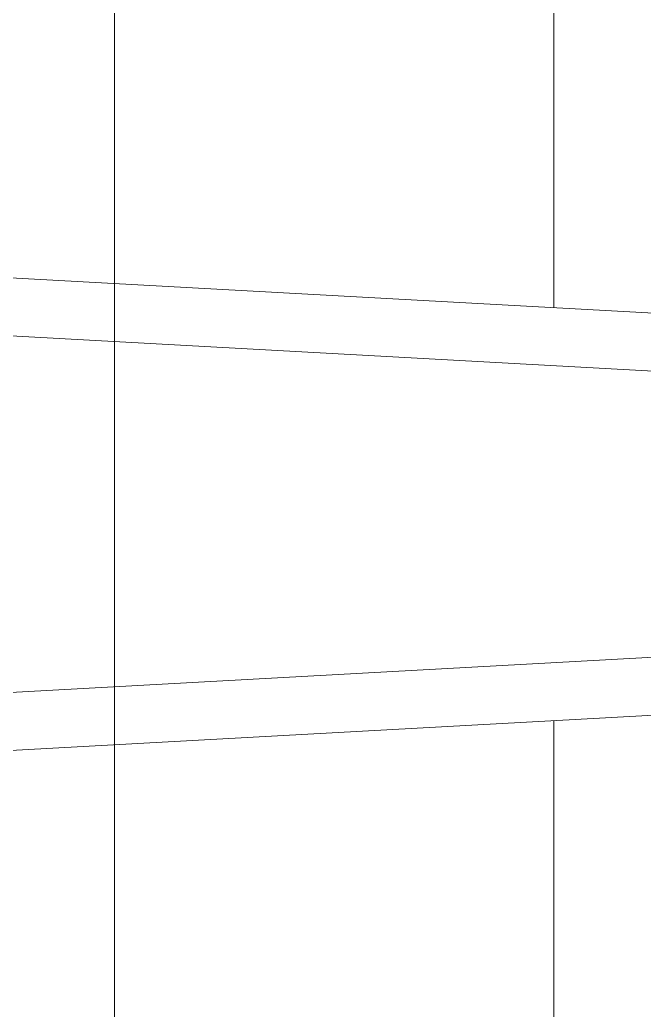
# Model space of a CAD drawing. Header units: inches. Extents: x 32 to 51.7, y 18.3 to 41.9.
# Drawn here: x 35.4429 to 35.4969, y 28.7128 to 28.7985 of the extents above; entities that cross this region are included whole.
import ezdxf

# ---------------------------------------------------------------- set-up
doc = ezdxf.new("R2010")
doc.units = ezdxf.units.IN
doc.header["$MEASUREMENT"] = 0
doc.layers.add('FURNITURE F 1 100', color=253, linetype='Continuous', lineweight=13)

msp = doc.modelspace()

# ---------------------------------------------------------------- linework, layer by layer
at = {"layer": 'FURNITURE F 1 100'}
for p, q in [((35.48913, 28.99971), (35.48913, 28.773592)), ((35.416505, 28.777581), (35.540422, 28.770774)), ((35.540142, 28.765752), (35.416225, 28.772559)), ((35.417334, 28.738916), (35.540142, 28.745662)), ((35.540422, 28.74064), (35.416505, 28.733833)), ((35.48913, 28.737822), (35.48913, 28.51171))]:
    msp.add_line(p, q, dxfattribs=at)
msp.add_lwpolyline([(35.45113, 29.02071), (35.45113, 28.49071, 0.414214), (35.48613, 28.45571), (35.83813, 28.45571, 0.414214), (35.87313, 28.49071), (35.87313, 29.02071, 0.414214), (35.83813, 29.05571), (35.48613, 29.05571, 0.414214), (35.45113, 29.02071)], format="xyb", dxfattribs=at)

doc.saveas('drawing.dxf')
